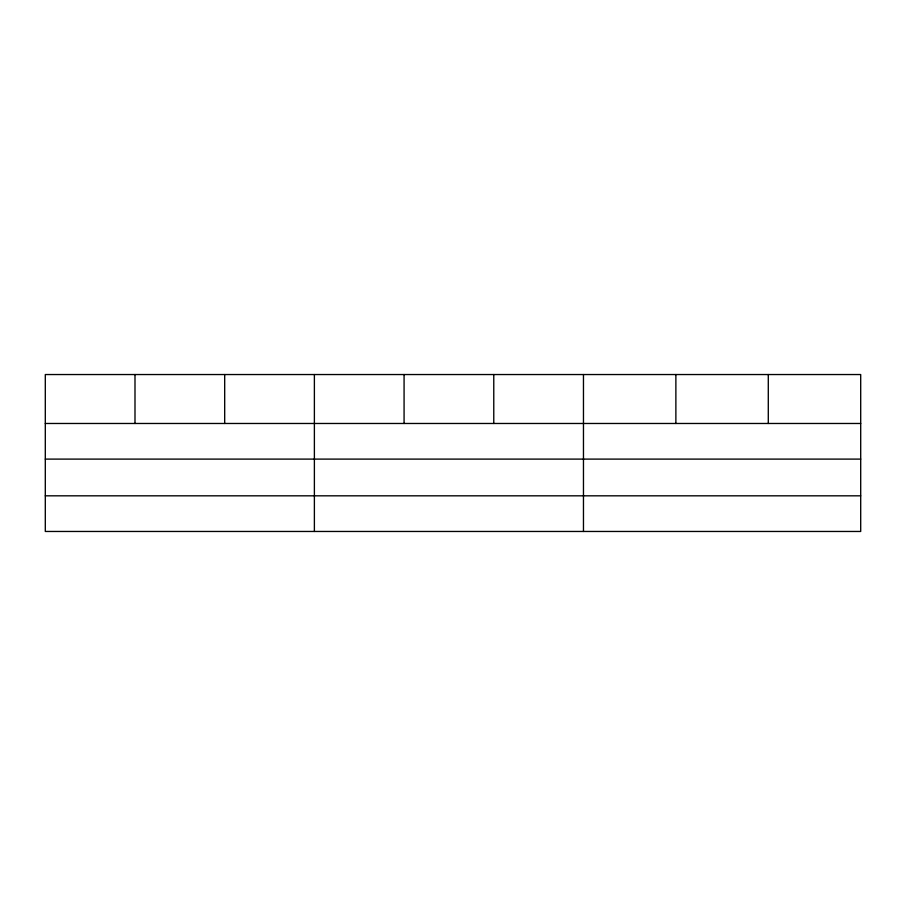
<?xml version="1.0" encoding="UTF-8"?>
<svg xmlns="http://www.w3.org/2000/svg" width="906" height="906" viewBox="0 0 906 906"><rect width="100%" height="100%" fill="white"/><g stroke="black" fill="none" stroke-linecap="round" stroke-linejoin="round"><path stroke-width="1.36" d="M860.7 459.104L860.7 374.54L45.3 374.54L45.3 531.46L860.7 531.46L860.7 459.104L45.3 459.104M45.3 423.476L860.7 423.476M45.3 495.82L860.7 495.82M768.288 374.54L768.288 423.476M675.876 374.54L675.876 423.476M583.464 374.54L583.464 531.46M493.77 374.54L493.77 423.476M404.076 374.54L404.076 423.476M314.382 374.54L314.382 531.46M224.688 374.54L224.688 423.476M134.994 374.54L134.994 423.476"/></g></svg>
